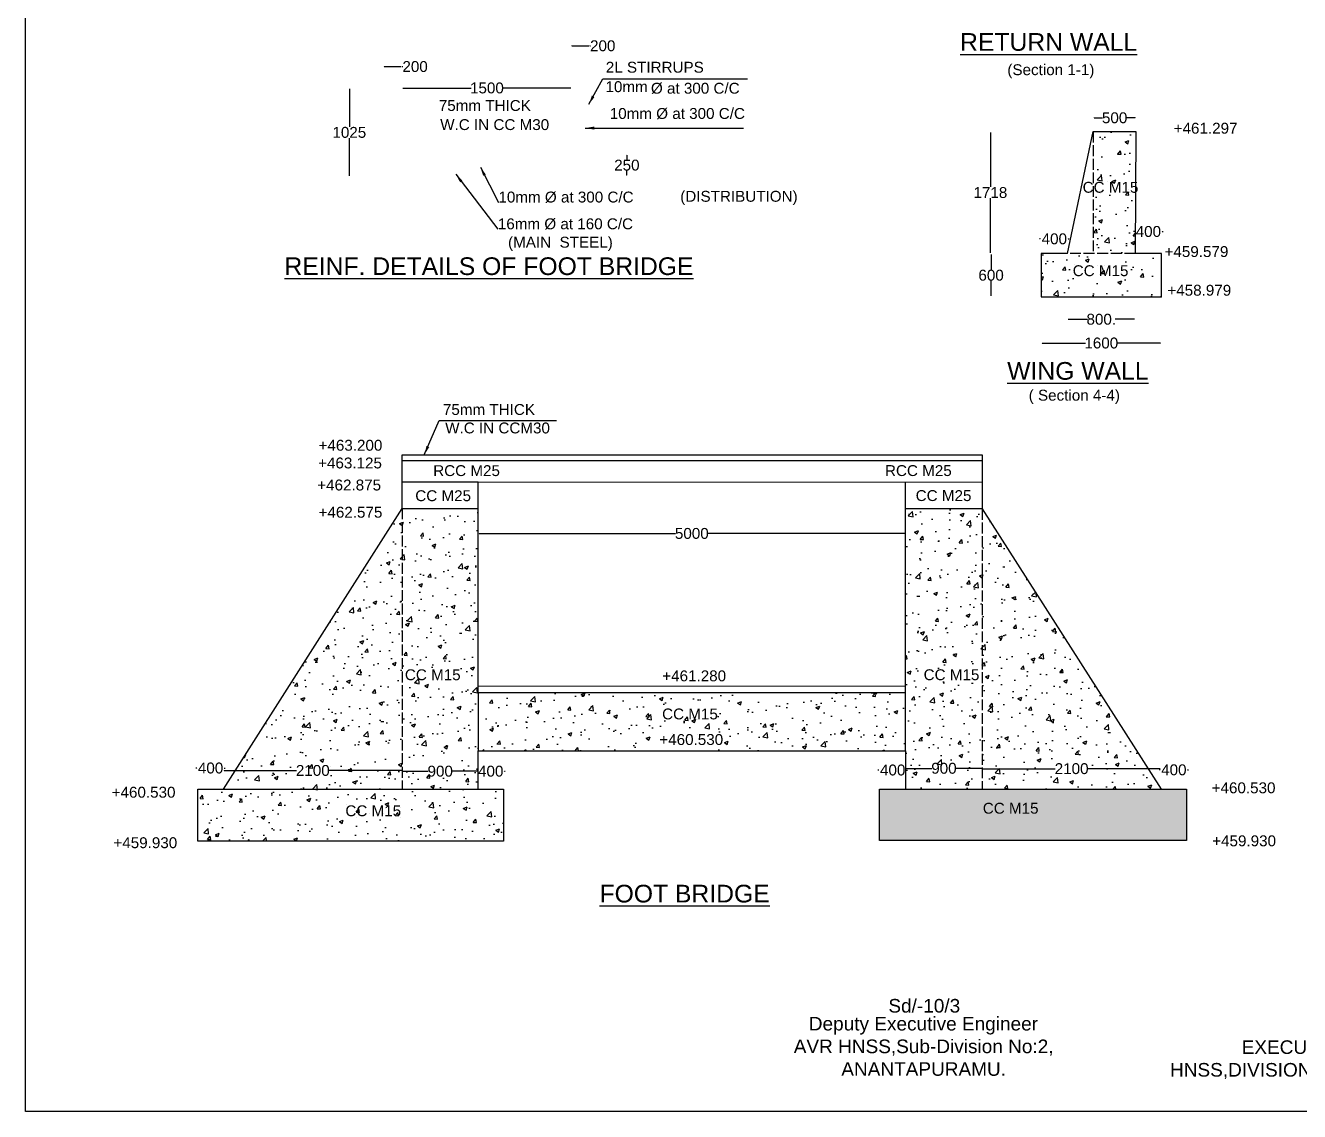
# Model space of a CAD drawing. Header units: inches. Extents: x 4607 to 7263, y 34 to 2138.
# Drawn here: x 4607 to 6012, y 34 to 1232 of the extents above; entities that cross this region are included whole.
import ezdxf

# ---------------------------------------------------------------- set-up
doc = ezdxf.new("R2010")
doc.units = ezdxf.units.IN
doc.header["$MEASUREMENT"] = 0
doc.linetypes.add('ACAD_ISO02W100', pattern=[15, 12, -3])
doc.layers.add('DIMENSIONS', color=7, linetype='Continuous')
doc.layers.add('TEXT', color=1, linetype='Continuous')
doc.styles.get("Standard").update_dxf_attribs({"font": 'arial.ttf', "height": 12})
doc.dimstyles.get("Standard").update_dxf_attribs({"dimtxt": 12, "dimasz": 1, "dimexe": 0.18, "dimexo": 0.0625, "dimgap": 0.09, "dimtad": 0, "dimtih": 1, "dimtoh": 1, "dimdec": 4, "dimzin": 0, "dimdsep": 46, "dimtxsty": 'Standard', "dimcen": 0.09, "dimse1": 1, "dimse2": 1, "dimadec": 0, "dimazin": 0, "dimtfac": 1, "dimtdec": 4, "dimtofl": 0, "dimtmove": 0, "dimatfit": 3, "dimfxl": 1, "dimtolj": 1, "dimtzin": 0, "dimarcsym": 0})
pattern_1 = [(50, (0, 0), (43.03561, -3.76513), [4.5, -49.5]), (355, (0, 0), (-8.32508, 45.13153), [3.6, -39.6]), (100.4514, (3.586, -0.314), (34.71056, 41.36637), [3.8244, -42.06853]), (46.1842, (0, 12), (64.03446, -9.93114), [6.75, -74.25]), (96.6356, (5.336, 11.17), (56.07976, 58.4471), [5.7366, -63.1028]), (351.1842, (0, 12), (56.0797, 58.4471), [5.4, -59.4]), (21, (6, 9), (35.81442, -24.15713), [4.5, -49.5]), (326, (6, 9), (14.59892, 43.509), [3.6, -39.6]), (71.4514, (8.985, 6.987), (50.41336, 19.35183), [3.8244, -42.06853]), (37.5, (0, 0), (0.72959, 19.97363), [0, -39.12, 0, -40.2, 0, -39.75]), (7.5, (0, 0), (15.78417, 23.6647), [0, -22.92, 0, -38.22, 0, -15.15]), (327.5, (-13.38, 0), (32.029346, -1.353292), [0, -15, 0, -46.8, 0, -62.1]), (317.5, (-19.38, 0), (34.99117, 6.0063), [0, -19.5, 0, -31.08, 0, -44.1])]

# ---------------------------------------------------------------- blocks, each defined once
blk = doc.blocks.new('*D34')
at = {"layer": 'Defpoints', "color": 0, "transparency": 16777216}
for p in [(5022, 1186.5), (5001.3, 1162.9), (5022, 1162.5)]:
    blk.add_point(p, dxfattribs=at)
at = {"layer": 'DIMENSIONS', "color": 0, "lineweight": -2, "transparency": 16777216}
for p, q in [((5002.3, 1186.5), (5021, 1186.5)), ((5022, 1186.5), (5023, 1186.5))]:
    blk.add_line(p, q, dxfattribs=at)
at = {"layer": 'DIMENSIONS', "color": 0, "transparency": 16777216}
for points in [[(5002.3, 1186.7), (5002.3, 1186.3), (5001.3, 1186.5)], [(5021, 1186.7), (5021, 1186.3), (5022, 1186.5)]]:
    blk.add_solid(points, dxfattribs=at)
at = {"layer": 'DIMENSIONS', "color": 0, "transparency": 16777216, "insert": (5036.4, 1186.5), "char_height": 12, "attachment_point": 5}
blk.add_mtext('\\A1;200', dxfattribs=at)
blk = doc.blocks.new('*D35')
at = {"layer": 'Defpoints', "color": 0, "transparency": 16777216}
for p in [(5022, 1162.5), (5209.1, 1162.9), (5209.1, 1162.5)]:
    blk.add_point(p, dxfattribs=at)
at = {"layer": 'DIMENSIONS', "color": 0, "lineweight": -2, "transparency": 16777216}
for p, q in [((5023, 1162.9), (5098.2, 1162.9)), ((5208.1, 1162.9), (5133, 1162.9))]:
    blk.add_line(p, q, dxfattribs=at)
at = {"layer": 'DIMENSIONS', "color": 0, "transparency": 16777216}
for points in [[(5023, 1163), (5023, 1162.7), (5022, 1162.9)], [(5208.1, 1163), (5208.1, 1162.7), (5209.1, 1162.9)]]:
    blk.add_solid(points, dxfattribs=at)
at = {"layer": 'DIMENSIONS', "color": 0, "transparency": 16777216, "insert": (5115.6, 1162.9), "char_height": 12, "attachment_point": 5}
blk.add_mtext('\\A1;1500', dxfattribs=at)
blk = doc.blocks.new('*D36')
at = {"layer": 'Defpoints', "color": 0, "transparency": 16777216}
for p in [(5228.9, 1209.4), (5208.1, 1162.7), (5228.9, 1162.5)]:
    blk.add_point(p, dxfattribs=at)
at = {"layer": 'DIMENSIONS', "color": 0, "lineweight": -2, "transparency": 16777216}
for p, q in [((5209.1, 1209.4), (5227.9, 1209.4)), ((5228.9, 1209.4), (5229.9, 1209.4))]:
    blk.add_line(p, q, dxfattribs=at)
at = {"layer": 'DIMENSIONS', "color": 0, "transparency": 16777216}
for points in [[(5209.1, 1209.6), (5209.1, 1209.2), (5208.1, 1209.4)], [(5227.9, 1209.6), (5227.9, 1209.2), (5228.9, 1209.4)]]:
    blk.add_solid(points, dxfattribs=at)
at = {"layer": 'DIMENSIONS', "color": 0, "transparency": 16777216, "insert": (5243.3, 1209.4), "char_height": 12, "attachment_point": 5}
blk.add_mtext('\\A1;200', dxfattribs=at)
blk = doc.blocks.new('*D37')
at = {"layer": 'Defpoints', "color": 0, "transparency": 16777216}
for p in [(5209, 1089.7), (5209, 1065.8), (5269.9, 1065.8)]:
    blk.add_point(p, dxfattribs=at)
at = {"layer": 'DIMENSIONS', "color": 0, "lineweight": -2, "transparency": 16777216}
for p, q in [((5269.9, 1088.7), (5269.9, 1084)), ((5269.9, 1066.8), (5269.9, 1071.5))]:
    blk.add_line(p, q, dxfattribs=at)
at = {"layer": 'DIMENSIONS', "color": 0, "transparency": 16777216}
for points in [[(5269.7, 1088.7), (5270, 1088.7), (5269.9, 1089.7)], [(5269.7, 1066.8), (5270, 1066.8), (5269.9, 1065.8)]]:
    blk.add_solid(points, dxfattribs=at)
at = {"layer": 'DIMENSIONS', "color": 0, "transparency": 16777216, "insert": (5269.9, 1077.8), "char_height": 12, "attachment_point": 5}
blk.add_mtext('\\A1;250', dxfattribs=at)
blk = doc.blocks.new('*D38')
at = {"layer": 'Defpoints', "color": 0, "transparency": 16777216}
for p in [(4963.9, 1162.9), (5001.3, 1162.9), (5001, 1064.9)]:
    blk.add_point(p, dxfattribs=at)
at = {"layer": 'DIMENSIONS', "color": 0, "lineweight": -2, "transparency": 16777216}
for p, q in [((4963.9, 1161.9), (4963.9, 1120.1)), ((4963.9, 1065.9), (4963.9, 1107.6))]:
    blk.add_line(p, q, dxfattribs=at)
at = {"layer": 'DIMENSIONS', "color": 0, "transparency": 16777216}
for points in [[(4963.7, 1161.9), (4964, 1161.9), (4963.9, 1162.9)], [(4963.7, 1065.9), (4964, 1065.9), (4963.9, 1064.9)]]:
    blk.add_solid(points, dxfattribs=at)
at = {"layer": 'DIMENSIONS', "color": 0, "transparency": 16777216, "insert": (4963.9, 1113.9), "char_height": 12, "attachment_point": 5}
blk.add_mtext('\\A1;1025', dxfattribs=at)
blk = doc.blocks.new('*D39')
at = {"layer": 'Defpoints', "color": 0, "transparency": 16777216}
for p in [(5831.3, 1130), (5784.1, 1114.8), (5831.3, 1114.6)]:
    blk.add_point(p, dxfattribs=at)
at = {"layer": 'DIMENSIONS', "color": 0, "lineweight": -2, "transparency": 16777216}
for p, q in [((5785.1, 1130), (5794.4, 1130)), ((5830.3, 1130), (5821, 1130))]:
    blk.add_line(p, q, dxfattribs=at)
at = {"layer": 'DIMENSIONS', "color": 0, "transparency": 16777216}
for points in [[(5785.1, 1130.2), (5785.1, 1129.9), (5784.1, 1130)], [(5830.3, 1130.2), (5830.3, 1129.9), (5831.3, 1130)]]:
    blk.add_solid(points, dxfattribs=at)
at = {"layer": 'DIMENSIONS', "color": 0, "transparency": 16777216, "insert": (5807.7, 1130), "char_height": 12, "attachment_point": 5}
blk.add_mtext('\\A1;500', dxfattribs=at)
blk = doc.blocks.new('*D40')
at = {"layer": 'Defpoints', "color": 0, "transparency": 16777216}
for p in [(5859.3, 1004.6), (5830.5, 980.2), (5859.3, 980.2)]:
    blk.add_point(p, dxfattribs=at)
at = {"layer": 'DIMENSIONS', "color": 0, "lineweight": -2, "transparency": 16777216}
for p, q in [((5829.5, 1004.6), (5828.5, 1004.6)), ((5860.3, 1004.6), (5861.3, 1004.6))]:
    blk.add_line(p, q, dxfattribs=at)
at = {"layer": 'DIMENSIONS', "color": 0, "transparency": 16777216}
for points in [[(5829.5, 1004.8), (5829.5, 1004.4), (5830.5, 1004.6)], [(5860.3, 1004.8), (5860.3, 1004.4), (5859.3, 1004.6)]]:
    blk.add_solid(points, dxfattribs=at)
at = {"layer": 'DIMENSIONS', "color": 0, "transparency": 16777216, "insert": (5844.9, 1004.6), "char_height": 12, "attachment_point": 5}
blk.add_mtext('\\A1;400', dxfattribs=at)
blk = doc.blocks.new('*D41')
at = {"layer": 'Defpoints', "color": 0, "transparency": 16777216}
for p in [(5755.6, 996.5), (5726.7, 980.2), (5755.6, 980.2)]:
    blk.add_point(p, dxfattribs=at)
at = {"layer": 'DIMENSIONS', "color": 0, "lineweight": -2, "transparency": 16777216}
for p, q in [((5725.7, 996.5), (5724.7, 996.5)), ((5756.6, 996.5), (5757.6, 996.5))]:
    blk.add_line(p, q, dxfattribs=at)
at = {"layer": 'DIMENSIONS', "color": 0, "transparency": 16777216}
for points in [[(5725.7, 996.7), (5725.7, 996.3), (5726.7, 996.5)], [(5756.6, 996.7), (5756.6, 996.3), (5755.6, 996.5)]]:
    blk.add_solid(points, dxfattribs=at)
at = {"layer": 'DIMENSIONS', "color": 0, "transparency": 16777216, "insert": (5741.2, 996.5), "char_height": 12, "attachment_point": 5}
blk.add_mtext('\\A1;400', dxfattribs=at)
blk = doc.blocks.new('*D42')
at = {"layer": 'Defpoints', "color": 0, "transparency": 16777216}
for p in [(5784.1, 1114.8), (5670.7, 980.2), (5755.6, 980.2)]:
    blk.add_point(p, dxfattribs=at)
at = {"layer": 'DIMENSIONS', "color": 0, "lineweight": -2, "transparency": 16777216}
for p, q in [((5670.7, 1113.8), (5670.7, 1053.8)), ((5670.7, 981.2), (5670.7, 1041.3))]:
    blk.add_line(p, q, dxfattribs=at)
at = {"layer": 'DIMENSIONS', "color": 0, "transparency": 16777216}
for points in [[(5670.6, 1113.8), (5670.9, 1113.8), (5670.7, 1114.8)], [(5670.6, 981.2), (5670.9, 981.2), (5670.7, 980.2)]]:
    blk.add_solid(points, dxfattribs=at)
at = {"layer": 'DIMENSIONS', "color": 0, "transparency": 16777216, "insert": (5670.7, 1047.5), "char_height": 12, "attachment_point": 5}
blk.add_mtext('\\A1;1718', dxfattribs=at)
blk = doc.blocks.new('*D43')
at = {"layer": 'Defpoints', "color": 0, "transparency": 16777216}
for p in [(5726.7, 980.2), (5671.5, 932.7), (5726.7, 932.7)]:
    blk.add_point(p, dxfattribs=at)
at = {"layer": 'DIMENSIONS', "color": 0, "lineweight": -2, "transparency": 16777216}
for p, q in [((5671.5, 979.2), (5671.5, 962.7)), ((5671.5, 933.7), (5671.5, 950.2))]:
    blk.add_line(p, q, dxfattribs=at)
at = {"layer": 'DIMENSIONS', "color": 0, "transparency": 16777216}
for points in [[(5671.3, 979.2), (5671.6, 979.2), (5671.5, 980.2)], [(5671.3, 933.7), (5671.6, 933.7), (5671.5, 932.7)]]:
    blk.add_solid(points, dxfattribs=at)
at = {"layer": 'DIMENSIONS', "color": 0, "transparency": 16777216, "insert": (5671.5, 956.4), "char_height": 12, "attachment_point": 5}
blk.add_mtext('\\A1;600', dxfattribs=at)
blk = doc.blocks.new('*D44')
at = {"layer": 'Defpoints', "color": 0, "transparency": 16777216}
for p in [(5755.6, 980.2), (5830.5, 979.8), (5830.5, 907.8)]:
    blk.add_point(p, dxfattribs=at)
at = {"layer": 'DIMENSIONS', "color": 0, "lineweight": -2, "transparency": 16777216}
for p, q in [((5756.6, 907.8), (5777.7, 907.8)), ((5829.5, 907.8), (5808.4, 907.8))]:
    blk.add_line(p, q, dxfattribs=at)
at = {"layer": 'DIMENSIONS', "color": 0, "transparency": 16777216}
for points in [[(5756.6, 908), (5756.6, 907.6), (5755.6, 907.8)], [(5829.5, 908), (5829.5, 907.6), (5830.5, 907.8)]]:
    blk.add_solid(points, dxfattribs=at)
at = {"layer": 'DIMENSIONS', "color": 0, "transparency": 16777216, "insert": (5793, 907.8), "char_height": 12, "attachment_point": 5}
blk.add_mtext('\\A1;800.', dxfattribs=at)
blk = doc.blocks.new('*D45')
at = {"layer": 'Defpoints', "color": 0, "transparency": 16777216}
for p in [(5726.7, 932.7), (5859.3, 932.7), (5859.3, 881.6)]:
    blk.add_point(p, dxfattribs=at)
at = {"layer": 'DIMENSIONS', "color": 0, "lineweight": -2, "transparency": 16777216}
for p, q in [((5727.7, 881.6), (5775.6, 881.6)), ((5858.3, 881.6), (5810.4, 881.6))]:
    blk.add_line(p, q, dxfattribs=at)
at = {"layer": 'DIMENSIONS', "color": 0, "transparency": 16777216}
for points in [[(5727.7, 881.8), (5727.7, 881.4), (5726.7, 881.6)], [(5858.3, 881.8), (5858.3, 881.4), (5859.3, 881.6)]]:
    blk.add_solid(points, dxfattribs=at)
at = {"layer": 'DIMENSIONS', "color": 0, "transparency": 16777216, "insert": (5793, 881.6), "char_height": 12, "attachment_point": 5}
blk.add_mtext('\\A1;1600', dxfattribs=at)
blk = doc.blocks.new('*D53')
at = {"layer": 'Defpoints', "color": 0, "transparency": 16777216}
for p in [(4825, 412.9), (4796.8, 389.5), (4825, 389.5)]:
    blk.add_point(p, dxfattribs=at)
at = {"layer": 'DIMENSIONS', "color": 0, "lineweight": -2, "transparency": 16777216}
for p, q in [((4795.8, 412.9), (4794.8, 412.9)), ((4826, 412.9), (4827, 412.9))]:
    blk.add_line(p, q, dxfattribs=at)
at = {"layer": 'DIMENSIONS', "color": 0, "transparency": 16777216}
for points in [[(4795.8, 413.1), (4795.8, 412.7), (4796.8, 412.9)], [(4826, 413.1), (4826, 412.7), (4825, 412.9)]]:
    blk.add_solid(points, dxfattribs=at)
at = {"layer": 'DIMENSIONS', "color": 0, "transparency": 16777216, "insert": (4810.9, 412.9), "char_height": 12, "attachment_point": 5}
blk.add_mtext('\\A1;400', dxfattribs=at)
blk = doc.blocks.new('*D54')
at = {"layer": 'Defpoints', "color": 0, "transparency": 16777216}
for p in [(5022.3, 410.2), (4825, 389.6), (5022.3, 389.6)]:
    blk.add_point(p, dxfattribs=at)
at = {"layer": 'DIMENSIONS', "color": 0, "lineweight": -2, "transparency": 16777216}
for p, q in [((4826, 410.2), (4905.5, 410.2)), ((5021.3, 410.2), (4941.7, 410.2))]:
    blk.add_line(p, q, dxfattribs=at)
at = {"layer": 'DIMENSIONS', "color": 0, "transparency": 16777216}
for points in [[(4826, 410.4), (4826, 410), (4825, 410.2)], [(5021.3, 410.4), (5021.3, 410), (5022.3, 410.2)]]:
    blk.add_solid(points, dxfattribs=at)
at = {"layer": 'DIMENSIONS', "color": 0, "transparency": 16777216, "insert": (4923.6, 410.2), "char_height": 12, "attachment_point": 5}
blk.add_mtext('\\A1;2100', dxfattribs=at)
blk = doc.blocks.new('*D55')
at = {"layer": 'Defpoints', "color": 0, "transparency": 16777216}
for p in [(5105.9, 409.4), (5022.3, 389.6), (5105.9, 389.5)]:
    blk.add_point(p, dxfattribs=at)
at = {"layer": 'DIMENSIONS', "color": 0, "lineweight": -2, "transparency": 16777216}
for p, q in [((5023.3, 409.4), (5050.8, 409.4)), ((5104.9, 409.4), (5077.4, 409.4))]:
    blk.add_line(p, q, dxfattribs=at)
at = {"layer": 'DIMENSIONS', "color": 0, "transparency": 16777216}
for points in [[(5023.3, 409.6), (5023.3, 409.2), (5022.3, 409.4)], [(5104.9, 409.6), (5104.9, 409.2), (5105.9, 409.4)]]:
    blk.add_solid(points, dxfattribs=at)
at = {"layer": 'DIMENSIONS', "color": 0, "transparency": 16777216, "insert": (5064.1, 409.4), "char_height": 12, "attachment_point": 5}
blk.add_mtext('\\A1;900', dxfattribs=at)
blk = doc.blocks.new('*D56')
at = {"layer": 'Defpoints', "color": 0, "transparency": 16777216}
for p in [(5133.8, 409.4), (5105.9, 389.6), (5133.8, 389.6)]:
    blk.add_point(p, dxfattribs=at)
at = {"layer": 'DIMENSIONS', "color": 0, "lineweight": -2, "transparency": 16777216}
for p, q in [((5104.9, 409.4), (5103.9, 409.4)), ((5134.8, 409.4), (5135.8, 409.4))]:
    blk.add_line(p, q, dxfattribs=at)
at = {"layer": 'DIMENSIONS', "color": 0, "transparency": 16777216}
for points in [[(5104.9, 409.6), (5104.9, 409.2), (5105.9, 409.4)], [(5134.8, 409.6), (5134.8, 409.2), (5133.8, 409.4)]]:
    blk.add_solid(points, dxfattribs=at)
at = {"layer": 'DIMENSIONS', "color": 0, "transparency": 16777216, "insert": (5119.8, 409.4), "char_height": 12, "attachment_point": 5}
blk.add_mtext('\\A1;400', dxfattribs=at)
blk = doc.blocks.new('*D57')
at = {"layer": 'Defpoints', "color": 0, "transparency": 16777216}
for p in [(5105.9, 671.2), (5577.2, 671.6), (5577.2, 671.6)]:
    blk.add_point(p, dxfattribs=at)
at = {"layer": 'DIMENSIONS', "color": 0, "lineweight": -2, "transparency": 16777216}
for p, q in [((5106.9, 671.6), (5323.5, 671.6)), ((5576.2, 671.6), (5359.5, 671.6))]:
    blk.add_line(p, q, dxfattribs=at)
at = {"layer": 'DIMENSIONS', "color": 0, "transparency": 16777216}
for points in [[(5106.9, 671.7), (5106.9, 671.4), (5105.9, 671.6)], [(5576.2, 671.7), (5576.2, 671.4), (5577.2, 671.6)]]:
    blk.add_solid(points, dxfattribs=at)
at = {"layer": 'DIMENSIONS', "color": 0, "transparency": 16777216, "insert": (5341.5, 671.6), "char_height": 12, "attachment_point": 5}
blk.add_mtext('\\A1;5000', dxfattribs=at)
blk = doc.blocks.new('*D58')
at = {"layer": 'Defpoints', "color": 0, "transparency": 16777216}
for p in [(5577.3, 410.7), (5548.6, 389.6), (5577.3, 389.6)]:
    blk.add_point(p, dxfattribs=at)
at = {"layer": 'DIMENSIONS', "color": 0, "lineweight": -2, "transparency": 16777216}
for p, q in [((5547.6, 410.7), (5546.6, 410.7)), ((5578.3, 410.7), (5579.3, 410.7))]:
    blk.add_line(p, q, dxfattribs=at)
at = {"layer": 'DIMENSIONS', "color": 0, "transparency": 16777216}
for points in [[(5547.6, 410.9), (5547.6, 410.6), (5548.6, 410.7)], [(5578.3, 410.9), (5578.3, 410.6), (5577.3, 410.7)]]:
    blk.add_solid(points, dxfattribs=at)
at = {"layer": 'DIMENSIONS', "color": 0, "transparency": 16777216, "insert": (5563, 410.7), "char_height": 12, "attachment_point": 5}
blk.add_mtext('\\A1;400', dxfattribs=at)
blk = doc.blocks.new('*D59')
at = {"layer": 'Defpoints', "color": 0, "transparency": 16777216}
for p in [(5661.8, 412.6), (5577.3, 389.6), (5661.8, 389.6)]:
    blk.add_point(p, dxfattribs=at)
at = {"layer": 'DIMENSIONS', "color": 0, "lineweight": -2, "transparency": 16777216}
for p, q in [((5578.3, 412.6), (5606.2, 412.6)), ((5660.8, 412.6), (5632.9, 412.6))]:
    blk.add_line(p, q, dxfattribs=at)
at = {"layer": 'DIMENSIONS', "color": 0, "transparency": 16777216}
for points in [[(5578.3, 412.8), (5578.3, 412.5), (5577.3, 412.6)], [(5660.8, 412.8), (5660.8, 412.5), (5661.8, 412.6)]]:
    blk.add_solid(points, dxfattribs=at)
at = {"layer": 'DIMENSIONS', "color": 0, "transparency": 16777216, "insert": (5619.5, 412.6), "char_height": 12, "attachment_point": 5}
blk.add_mtext('\\A1;900', dxfattribs=at)
blk = doc.blocks.new('*D60')
at = {"layer": 'Defpoints', "color": 0, "transparency": 16777216}
for p in [(5858.9, 412.2), (5661.8, 389.7), (5858.9, 389.7)]:
    blk.add_point(p, dxfattribs=at)
at = {"layer": 'DIMENSIONS', "color": 0, "lineweight": -2, "transparency": 16777216}
for p, q in [((5662.8, 412.2), (5742.2, 412.2)), ((5857.9, 412.2), (5778.4, 412.2))]:
    blk.add_line(p, q, dxfattribs=at)
at = {"layer": 'DIMENSIONS', "color": 0, "transparency": 16777216}
for points in [[(5662.8, 412.4), (5662.8, 412.1), (5661.8, 412.2)], [(5857.9, 412.4), (5857.9, 412.1), (5858.9, 412.2)]]:
    blk.add_solid(points, dxfattribs=at)
at = {"layer": 'DIMENSIONS', "color": 0, "transparency": 16777216, "insert": (5760.3, 412.2), "char_height": 12, "attachment_point": 5}
blk.add_mtext('\\A1;2100', dxfattribs=at)
blk = doc.blocks.new('*D61')
at = {"layer": 'Defpoints', "color": 0, "transparency": 16777216}
for p in [(5887.1, 410.9), (5858.9, 389.8), (5887.1, 389.8)]:
    blk.add_point(p, dxfattribs=at)
at = {"layer": 'DIMENSIONS', "color": 0, "lineweight": -2, "transparency": 16777216}
for p, q in [((5857.9, 410.9), (5856.9, 410.9)), ((5888.1, 410.9), (5889.1, 410.9))]:
    blk.add_line(p, q, dxfattribs=at)
at = {"layer": 'DIMENSIONS', "color": 0, "transparency": 16777216}
for points in [[(5857.9, 411.1), (5857.9, 410.7), (5858.9, 410.9)], [(5888.1, 411.1), (5888.1, 410.7), (5887.1, 410.9)]]:
    blk.add_solid(points, dxfattribs=at)
at = {"layer": 'DIMENSIONS', "color": 0, "transparency": 16777216, "insert": (5873, 410.9), "char_height": 12, "attachment_point": 5}
blk.add_mtext('\\A1;400', dxfattribs=at)

msp = doc.modelspace()

# ---------------------------------------------------------------- hatches: boundary and pattern name
at = {"layer": 'DIMENSIONS'}
h = msp.add_hatch(dxfattribs=at)
h.set_pattern_fill('AR-CONC', color=256, scale=6, style=0)
h.set_pattern_definition(pattern_1)
h.paths.add_polyline_path([(5859.32313, 980.24572), (5830.5237, 980.24572), (5755.62729, 980.24572), (5726.70553, 980.24572), (5726.70553, 932.65335), (5859.32313, 932.65335)])
h.paths.add_polyline_path([(5831.26309, 1114.82742), (5784.12421, 1114.82742), (5784.12421, 980.24572), (5830.5237, 980.24572)])
h.paths.add_polyline_path([(6352.43583, 1213.34519), (6305.07003, 1213.34519), (6305.07003, 975.99941), (6351.64603, 975.99941), (6352.43583, 975.99941)])
h.paths.add_polyline_path([(6305.07003, 1213.34519), (6228.99521, 975.99941), (6305.07003, 975.99941)])
h.paths.add_polyline_path([(6379.51566, 975.99941), (6351.64603, 975.99941), (6228.99521, 975.99941), (6201.34144, 975.99941), (6201.34144, 928.45898), (6379.51566, 928.45898)])
h.paths.add_polyline_path([(5758.38348, 952.10659), (5826.0697, 952.10659), (5826.0697, 970.7205), (5758.38348, 970.7205)], flags=24)
h.paths.add_polyline_path([(5769.32111, 1044.06499), (5837.00734, 1044.06499), (5837.00734, 1062.67891), (5769.32111, 1062.67891)], flags=9)
h.paths.add_polyline_path([(6347.88107, 1006.14602), (6380.83605, 1006.14602), (6380.83605, 987.89227), (6347.88107, 987.89227)], flags=9)
h.paths.add_polyline_path([(6276.48825, 1067.71392), (6344.17447, 1067.71392), (6344.17447, 1086.32783), (6276.48825, 1086.32783)], flags=9)
h.paths.add_polyline_path([(6250.8007, 1002.25033), (6283.26455, 1002.25033), (6283.26455, 983.98839), (6250.8007, 983.98839)], flags=24)
h.paths.add_polyline_path([(6282.60933, 946.7282), (6350.29555, 946.7282), (6350.29555, 965.34211), (6282.60933, 965.34211)], flags=24)
h = msp.add_hatch(dxfattribs=at)
h.set_pattern_fill('AR-CONC', color=256, scale=6, style=0)
h.set_pattern_definition(pattern_1)
h.paths.add_polyline_path([(6405.95091, 737.65455), (6358.61794, 737.65455), (6358.61794, 235.76448), (6405.95091, 235.76448)])
h.paths.add_polyline_path([(6433.35244, 235.76448), (6405.46879, 235.76448), (6151.75568, 235.76448), (6123.77463, 235.76448), (6123.77463, 188.15233), (6433.35244, 188.15233)])
h.paths.add_polyline_path([(5887.11875, 389.58186), (5548.61539, 389.58186), (5548.61539, 332.96533), (5887.11875, 332.96533)])
h.paths.add_polyline_path([(6330.10121, 342.92951), (6397.78743, 342.92951), (6397.78743, 361.54342), (6330.10121, 361.54342)], flags=9)
h.paths.add_polyline_path([(6279.25894, 206.88147), (6346.94517, 206.88147), (6346.94517, 225.49539), (6279.25894, 225.49539)], flags=24)
h.paths.add_polyline_path([(5659.25351, 359.28994), (5726.93973, 359.28994), (5726.93973, 377.90386), (5659.25351, 377.90386)], flags=24)
h = msp.add_hatch(dxfattribs=at)
h.set_pattern_fill('AR-CONC', color=256, scale=6, style=0)
h.set_pattern_definition(pattern_1)
h.paths.add_polyline_path([(6358.61794, 737.65455), (6151.75568, 235.76448), (6358.61794, 235.76448)])
h.paths.add_polyline_path([(5577.2946, 431.85207), (5577.2946, 389.58186), (5661.77253, 389.58186), (5661.77253, 698.67532), (5577.15372, 698.61655), (5577.2946, 495.76494)])
h.paths.add_polyline_path([(6234.15556, 259.55491), (6276.15556, 259.55491), (6276.15556, 241.30115), (6234.15556, 241.30115)], flags=24)
h.paths.add_polyline_path([(6330.10121, 342.92951), (6397.78743, 342.92951), (6397.78743, 361.54342), (6330.10121, 361.54342)], flags=9)
h.paths.add_polyline_path([(5603.29755, 421.76764), (5635.76958, 421.76764), (5635.76958, 403.51389), (5603.29755, 403.51389)], flags=24)
h.paths.add_polyline_path([(5594.01674, 506.52993), (5661.70296, 506.52993), (5661.70296, 525.14384), (5594.01674, 525.14384)], flags=24)
h = msp.add_hatch(dxfattribs=at)
h.set_pattern_fill('AR-CONC', color=256, scale=6, style=0)
h.set_pattern_definition(pattern_1)
h.paths.add_polyline_path([(5022.2967, 699.22146), (4824.97195, 389.52062), (5022.2967, 389.52062)])
h.paths.add_polyline_path([(5133.77001, 332.30571), (5133.77001, 389.52062), (4796.75341, 389.52062), (4796.75341, 332.30571)])
h.paths.add_polyline_path([(5022.2967, 389.52062), (5105.89609, 389.52062), (5105.89609, 431.85207), (5105.89609, 495.76494), (5105.89609, 503.35719), (5105.89609, 699.22146), (5022.2967, 699.22146)])
h.paths.add_polyline_path([(4902.63432, 419.32315), (4944.63432, 419.32315), (4944.63432, 401.0694), (4902.63432, 401.0694)], flags=24)
h.paths.add_polyline_path([(4956.43881, 356.4731), (5024.12503, 356.4731), (5024.12503, 375.08701), (4956.43881, 375.08701)], flags=24)
h.paths.add_polyline_path([(5047.86037, 418.51128), (5080.33241, 418.51128), (5080.33241, 400.25753), (5047.86037, 400.25753)], flags=24)
h.paths.add_polyline_path([(5022.05463, 506.4854), (5089.74085, 506.4854), (5089.74085, 525.09931), (5022.05463, 525.09931)], flags=9)
h = msp.add_hatch(dxfattribs=at)
h.set_pattern_fill('AR-CONC', color=256, scale=6, style=0)
h.set_pattern_definition(pattern_1)
h.paths.add_polyline_path([(5661.77253, 698.67532), (5661.77253, 389.58186), (5858.98349, 389.58186)])
h.paths.add_polyline_path([(5577.2946, 431.85207), (5577.2946, 495.76494), (5105.89609, 495.76494), (5105.89609, 431.85207)])
h.paths.add_polyline_path([(5739.33813, 421.37226), (5781.33813, 421.37226), (5781.33813, 403.11851), (5739.33813, 403.11851)], flags=24)
h.paths.add_polyline_path([(5302.642, 435.09973), (5379.16041, 435.09973), (5379.16041, 453.49263), (5302.642, 453.49263)], flags=24)
h.paths.add_polyline_path([(5305.67493, 463.28082), (5373.36115, 463.28082), (5373.36115, 481.89474), (5305.67493, 481.89474)], flags=24)

# ---------------------------------------------------------------- linework, layer by layer
at = {"color": 0}
for points in [[(5755.62729, 980.24572), (5784.12421, 1114.82742), (5831.26309, 1114.82742), (5830.5237, 980.24572)], [(5755.62729, 980.24572), (5726.70553, 980.24572), (5726.70553, 932.65335), (5859.32313, 932.65335), (5859.32313, 980.24572), (5830.5237, 980.24572)], [(4824.97195, 389.52062), (5022.2967, 699.22146), (5022.2967, 758.41702), (5661.77253, 758.41702), (5661.77253, 698.67532), (5858.98349, 389.58186)], [(5661.77253, 751.67079), (5022.2967, 751.67079)], [(5105.89609, 495.76494), (5105.89609, 503.35719), (5105.89609, 728.16012), (5022.2967, 728.16012)], [(5105.89609, 728.16012), (5661.77253, 728.54617)], [(5577.2946, 495.76494), (5577.13298, 728.48739)], [(5022.2967, 699.22146), (5105.89609, 699.22146)], [(5661.77253, 698.67532), (5577.15372, 698.61655)], [(5105.89609, 503.35719), (5577.2891, 503.68456)], [(5577.2946, 431.85207), (5577.2946, 495.76494), (5105.89609, 495.76494), (5105.89609, 431.85207)], [(5105.89609, 389.52062), (5105.89609, 431.85207), (5577.2946, 431.85207), (5577.2946, 389.58186)]]:
    msp.add_lwpolyline(points, dxfattribs=at)
at = {"color": 0, "linetype": 'ACAD_ISO02W100'}
for points in [[(5784.12421, 1114.82742), (5784.12421, 980.24572)], [(5830.5237, 980.24572), (5755.62729, 980.24572)], [(5022.2967, 699.22146), (5022.2967, 389.52062)], [(5661.77253, 698.61655), (5661.77253, 389.58186)]]:
    msp.add_lwpolyline(points, dxfattribs=at)
at = {"color": 0}
for points in [[(4796.75341, 389.52062), (5133.77001, 389.52062), (5133.77001, 332.30571), (4796.75341, 332.30571)], [(5548.61539, 389.58186), (5887.11875, 389.58186), (5887.11875, 332.96533), (5548.61539, 332.96533)]]:
    msp.add_lwpolyline(points, close=True, dxfattribs=at)
at = {"layer": 'DIMENSIONS', "color": 0}
msp.add_lwpolyline([(7263.08014, 34.12483), (4606.81599, 34.12483), (4606.81599, 2138.2836), (7263.08014, 2138.2836)], close=True, dxfattribs=at)

# ---------------------------------------------------------------- texts
at = {"layer": 'TEXT', "color": 0}
for s, height, p in [('%%URETURN WALL', 19.5, (5637.35112, 1203.91562)), ('2L STIRRUPS', 12, (5246.6771, 1179.80722)), ('(Section 1-1)', 12, (5689.43869, 1177.08733)), ('10mm ', 12, (5246.36605, 1158.36999)), ('Ø at 300 C/C', 12, (5296.44364, 1156.64732)), ('75mm THICK', 12, (5062.56963, 1137.61083)), ('10mm Ø at 300 C/C', 12, (5251.03059, 1128.79666)), ('W.C IN CC M30', 12, (5064.10798, 1116.53728)), ('+461.297', 12, (5872.81716, 1112.55312)), ('CC M15', 12, (5772.42343, 1047.37195)), ('10mm Ø at 300 C/C', 12, (5128.28639, 1036.63271)), ('(DISTRIBUTION)', 12, (5328.75537, 1037.46914)), ('16mm Ø at 160 C/C', 12, (5127.677, 1007.11087)), ('(MAIN  STEEL)', 12, (5138.90785, 986.85612)), ('+459.579', 12, (5862.73631, 976.5171)), ('%%UREINF. DETAILS OF FOOT BRIDGE', 19.5, (4892.36403, 956.65485)), ('CC M15', 12, (5761.4858, 955.41355)), ('+458.979', 12, (5865.86418, 933.85194)), ('%%UWING WALL', 19.5, (5689.26149, 841.1662)), ('( Section 4-4)', 12, (5712.96673, 818.09035)), ('75mm THICK', 12, (5067.10584, 802.34557)), ('W.C IN CCM30', 12, (5069.59175, 781.98433)), ('+463.200', 12, (4929.94543, 762.9053)), ('+463.125', 12, (4929.46832, 743.36601)), ('RCC M25', 12, (5056.39187, 734.93567)), ('RCC M25', 12, (5554.50984, 734.97388)), ('+462.875', 12, (4928.51411, 719.06104)), ('CC M25', 12, (5036.60431, 707.25609)), ('CC M25', 12, (5588.35517, 707.38432)), ('+462.575', 12, (4929.94543, 689.03725)), ('CC M15', 12, (5025.15695, 509.79236)), ('+461.280', 12, (5308.94562, 508.59155)), ('CC M15', 12, (5597.11906, 509.83688)), ('CC M15', 12, (5308.77725, 466.58778)), ('+460.530', 12, (5305.70748, 438.37804)), ('+460.530', 12, (5914.68439, 385.12933)), ('+460.530', 12, (4701.83461, 380.24663)), ('CC M15', 12, (4959.54113, 359.78006)), ('CC M15', 12, (5662.35583, 362.5969)), ('+459.930', 12, (5915.2817, 326.65879)), ('+459.930', 12, (4703.7562, 324.58378)), ('%%UFOOT BRIDGE', 19.5, (5239.74435, 264.6957)), ('Sd/-10/3', 15, (5558.23126, 143.25984))]:
    msp.add_text(s, height=height, dxfattribs=at).set_placement(p)
at = {"layer": 'TEXT', "color": 0, "char_height": 15, "attachment_point": 1}
for s, insert, width in [('\\pi64.774;Deputy Executive Engineer  \\P\\pi48.183;AVR HNSS,Sub-Division No:2,\\P\\pi100.59;ANANTAPURAMU.', (5405.73922, 138.49711), 380.9879533), ('\\pi97.752;EXECUTIVE ENGINEER  \\P\\pi18.782;HNSS,DIVISION No:6,ANANTAPURAMU.', (5850.00684, 112.63444), 427.6247885)]:
    msp.add_mtext(s, dxfattribs=dict(at, insert=insert, width=width))

# ---------------------------------------------------------------- dimensions: what is measured, and where the dimension line sits
at = {"layer": 'DIMENSIONS', "color": 0}
for base, p1, p2, text, picture, middle in [((5228.86782, 1209.39881), (5208.14907, 1162.68739), (5228.86782, 1162.48462), '200', '*D36', (5243.29616, 1209.39881)), ((5022.00188, 1186.49799), (5001.28994, 1162.85406), (5022.00188, 1162.48462), '200', '*D34', (5036.43022, 1186.49799)), ((5209.14907, 1162.85406), (5022.00188, 1162.48462), (5209.14907, 1162.48462), '1500', '*D35', (5115.57547, 1162.85406)), ((5831.26166, 1130.0495), (5784.12421, 1114.82742), (5831.26166, 1114.56845), '500', '*D39', (5807.69294, 1130.0495)), ((5859.32313, 1004.58442), (5830.5237, 980.24572), (5859.32313, 980.24572), '400', '*D40', (5844.92342, 1004.58442)), ((5755.62729, 996.49163), (5726.70553, 980.24572), (5755.62729, 980.24572), '400', '*D41', (5741.16641, 996.49163)), ((5830.52143, 907.81437), (5755.56479, 980.24572), (5830.52143, 979.83391), '800.', '*D44', (5793.04311, 907.81437)), ((5859.32313, 881.58383), (5726.70553, 932.65335), (5859.32313, 932.65335), '1600', '*D45', (5793.01433, 881.58383)), ((5577.17251, 671.56813), (5105.89609, 671.24084), (5577.17251, 671.56813), '5000', '*D57', (5341.5343, 671.56813)), ((4824.97195, 412.88852), (4796.75341, 389.52062), (4824.97195, 389.52062), '400', '*D53', (4810.86268, 412.88852)), ((5022.2967, 410.19627), (4824.97195, 389.58312), (5022.2967, 389.58312), '2100', '*D54', (4923.63432, 410.19627)), ((5105.89609, 409.38441), (5022.2967, 389.64562), (5105.89609, 389.52062), '900', '*D55', (5064.09639, 409.38441)), ((5133.77001, 409.38441), (5105.89609, 389.58312), (5133.77001, 389.58312), '400', '*D56', (5119.83305, 409.38441)), ((5577.2946, 410.71697), (5548.61539, 389.58186), (5577.2946, 389.58186), '400', '*D58', (5562.955, 410.71697)), ((5661.77253, 412.64077), (5577.2946, 389.64436), (5661.77253, 389.64436), '900', '*D59', (5619.53356, 412.64077)), ((5858.90373, 412.24539), (5661.77253, 389.70686), (5858.90373, 389.70686), '2100', '*D60', (5760.33813, 412.24539)), ((5887.11875, 410.91452), (5858.90373, 389.76936), (5887.11875, 389.76936), '400', '*D61', (5873.01124, 410.91452))]:
    dim = msp.add_linear_dim(base=base, p1=p1, p2=p2, text=text, dimstyle='Standard', dxfattribs=at)
    dim.commit()
    dim.dimension.update_dxf_attribs({"geometry": picture, "text_midpoint": middle})
for base, p1, p2, text, picture, middle in [((4963.85077, 1162.85406), (5001.01663, 1064.87756), (5001.28994, 1162.85406), '1025', '*D38', (4963.85077, 1113.86581)), ((5670.73992, 980.24572), (5784.12421, 1114.82742), (5755.62729, 980.24572), '1718', '*D42', (5670.73992, 1047.53657)), ((5269.8658, 1065.83352), (5209.01325, 1089.68942), (5209.01325, 1065.83352), '250', '*D37', (5269.8658, 1077.76147)), ((5671.47572, 932.65335), (5726.70553, 980.24572), (5726.70553, 932.65335), '600', '*D43', (5671.47572, 956.44953))]:
    dim = msp.add_linear_dim(base=base, p1=p1, p2=p2, angle=90, text=text, dimstyle='Standard', dxfattribs=at)
    dim.commit()
    dim.dimension.update_dxf_attribs({"geometry": picture, "text_midpoint": middle})

# ---------------------------------------------------------------- leaders
for points in [[(5227.91786, 1144.90554), (5243.46228, 1173.07357), (5403.05431, 1173.07357)], [(5223.87556, 1118.69084), (5398.41314, 1118.69084)], [(5081.315, 1067.781), (5127.677, 1007.11087)], [(5108.3941, 1075.76249), (5128.28639, 1036.63271)], [(5046.56505, 758.41702), (5062.97155, 796.33644), (5192.29061, 796.33644)]]:
    msp.add_leader(points, dimstyle='Standard', override={"dimasz": 10, "dimgap": 0.09, "dimtad": 0}, dxfattribs=at)

doc.saveas('drawing.dxf')
